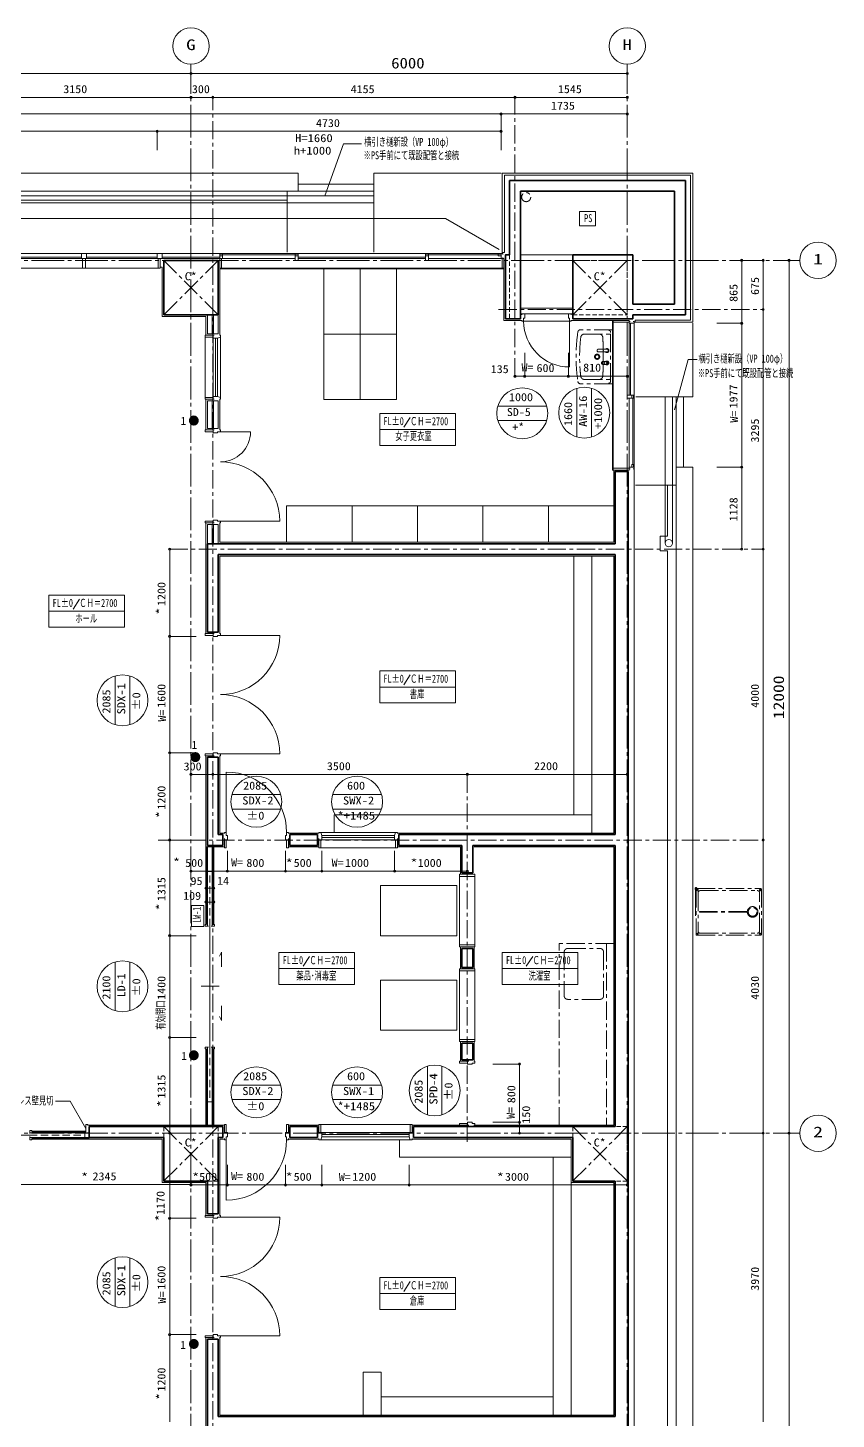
# Model space of a CAD drawing. Units: millimetres at full size, sheet at 1:50. Extents: x -48066 to 77311, y -302220 to 10476.
# Drawn here: x 15742 to 26860, y -8653 to 10476 of the extents above; entities that cross this region are included whole.
import ezdxf
from ezdxf.enums import TextEntityAlignment as Align

# ---------------------------------------------------------------- set-up
doc = ezdxf.new("R2010")
doc.units = ezdxf.units.MM
doc.header["$LTSCALE"] = 50
doc.header["$PDMODE"] = 32
doc.header["$PDSIZE"] = 30
for name, pattern in [('CHAIN1', [8, 5, -1, 1, -1]), ('CHAIN2', [12, 9, -1, 1, -1]), ('DASHED1', [1.8, 1.2, -0.6]), ('DASHED2', [3, 2, -1])]:
    doc.linetypes.add(name, pattern=pattern)
for name, color, linetype, lineweight in [('0-0_通り芯', 4, 'Continuous', 18), ('0-1_壁芯', 4, 'Continuous', 18), ('0-4_z246', 3, 'Continuous', 18), ('0-6_LGS', 4, 'Continuous', 18), ('0-7_仕上げ線', 3, 'Continuous', 18), ('0-8_平詳寸法', 4, 'Continuous', 18), ('0-A_外部建具', 4, 'Continuous', 18), ('0-B_内部建具', 4, 'Continuous', 18), ('0-C_文字', 4, 'Continuous', 18), ('1-1_床雑', 4, 'Continuous', 18), ('2-C_文字', 4, 'CHAIN1', 18), ('2-F_補助線', 4, 'CHAIN1', 18), ('3-0_平詳文字', 4, 'Continuous', 18), ('3-1_室名符号', 4, 'Continuous', 18), ('3-4_Dｼｰﾄ', 4, 'Continuous', 18), ('4-4_柱・壁', 2, 'Continuous', 35), ('4-5_柱壁寸法', 7, 'CHAIN1', 9), ('C-F_補助線', 4, 'Continuous', 18)]:
    doc.layers.add(name, color=color, linetype=linetype, lineweight=lineweight)
doc.layers.add('6-8', color=7, linetype='Continuous')
doc.styles.add('ＭＳ ゴシック', font='')
doc.styles.get('ＭＳ ゴシック').set_extended_font_data('MS Gothic')

msp = doc.modelspace()

# ---------------------------------------------------------------- linework, layer by layer
at = {"layer": '0-0_通り芯', "color": 6, "linetype": 'CHAIN2'}
for p, q in [((17986.2, -18631.87), (17986.2, 9976.35)), ((23986.2, -18631.87), (23986.2, 9976.35)), ((-21408.14, 7278.61), (26359.86, 7278.61)), ((-21408.14, -4721.39), (26359.86, -4721.39))]:
    msp.add_line(p, q, dxfattribs=at)
at = {"layer": '0-0_通り芯'}
for p, q in [((11986.2, 9848.93), (17986.2, 9848.93)), ((17986.2, 9848.93), (23986.2, 9848.93)), ((26211.02, -4721.39), (26211.02, 7278.61)), ((26211.02, -15721.39), (26211.02, -4721.39))]:
    msp.add_line(p, q, dxfattribs=at)
for centre in [(17986.2, 10226.35), (23986.2, 10226.35), (26609.86, 7278.61), (26609.86, -4721.39)]:
    msp.add_circle(centre, 250, dxfattribs=at)
for p in [(17986.2, 9848.93), (23986.2, 9848.93), (26211.02, 7278.61), (26211.02, -4721.39)]:
    msp.add_point(p, dxfattribs=at)
at = {"layer": '0-1_壁芯'}
for p, q in [((14836.2, 9520.31), (17986.2, 9520.31)), ((17986.2, 9520.31), (18286.2, 9520.31)), ((18286.2, 9520.31), (22441.2, 9520.31)), ((22441.2, 9520.31), (23986.2, 9520.31)), ((25855.97, 6603.61), (25855.97, 7278.61)), ((25855.97, 3308.61), (25855.97, 6603.61)), ((25855.97, -691.39), (25855.97, 3308.61)), ((17986.2, 212.05), (18286.2, 212.05)), ((18286.2, 212.05), (21786.2, 212.05)), ((21786.2, 212.05), (23986.2, 212.05)), ((25855.97, -4721.39), (25855.97, -691.39)), ((25855.97, -8691.39), (25855.97, -4721.39))]:
    msp.add_line(p, q, dxfattribs=at)
at = {"layer": '0-1_壁芯', "linetype": 'CHAIN1'}
for p, q in [((18286.2, -9456.75), (18286.2, 9520.31)), ((22441.2, 5686.04), (22441.2, 9520.31)), ((22217.08, 6603.61), (25855.97, 6603.61)), ((17692.98, 3308.61), (25855.97, 3308.61)), ((21786.2, -4840.58), (21786.2, 212.05)), ((17536.2, -691.39), (25855.97, -691.39))]:
    msp.add_line(p, q, dxfattribs=at)
at = {"layer": '0-1_壁芯'}
for p in [(17986.2, 9520.31), (18286.2, 9520.31), (22441.2, 9520.31), (23986.2, 9520.31), (25855.97, 7278.61), (25855.97, 6603.61), (25855.97, 3308.61), (17986.2, 212.05), (18286.2, 212.05), (21786.2, 212.05), (23986.2, 212.05), (25855.97, -691.39), (25855.97, -4721.39)]:
    msp.add_point(p, dxfattribs=at)
at = {"layer": '0-4_z246'}
for p, q in [((19461.19, 8478.61), (-13488.8, 8478.61)), ((19461.19, 8228.61), (19461.19, 8478.61)), ((22251.2, 8478.62), (20501.19, 8478.62)), ((20501.19, 7393.61), (20501.19, 8478.62)), ((-14528.8, 8228.61), (20501.19, 8228.61)), ((19311.19, 8228.61), (19311.19, 7393.61)), ((19461.19, 8328.61), (20501.19, 8328.61)), ((11986.2, 8167.91), (20501.19, 8167.91)), ((11986.2, 8068.11), (20501.19, 8068.11)), ((12086.2, 8108.61), (19311.19, 8108.61)), ((24886.19, 5405.12), (24886.19, 6413.61)), ((24106.19, 5405.12), (24886.19, 5405.12)), ((24509.1, 3389.51), (24509.1, 5405.12)), ((24608.91, 3389.51), (24608.91, 5405.12)), ((24661.2, -13829.39), (24661.2, 5405.12)), ((24761.19, 4436.61), (24761.19, 5405.12)), ((24886.19, 4436.61), (24661.2, 4436.61)), ((24661.2, 4186.61), (24101.19, 4186.61)), ((24541.19, 3486.61), (24541.19, 4186.61)), ((24441.2, 3286.61), (24441.2, 3486.61)), ((24541.19, 3486.61), (24441.2, 3486.61)), ((24541.19, 3286.61), (24441.2, 3286.61)), ((24541.19, -11729.39), (24541.19, 3286.61))]:
    msp.add_line(p, q, dxfattribs=at)
msp.add_lwpolyline([(24886.19, 4436.61), (24886.19, -12879.39), (24661.2, -12879.39)], dxfattribs=at)
msp.add_circle((24559.09, 3390.72), 50, dxfattribs=at)
at = {"layer": '0-6_LGS'}
for p, q in [((18211.19, 6528.61), (18211.19, 6268.61)), ((18276.19, 6528.61), (18276.19, 6268.61)), ((18296.19, 6528.61), (18296.19, 6268.61)), ((18361.19, 6528.61), (18361.19, 6268.61)), ((18361.19, 6268.61), (18211.19, 6268.61)), ((18361.19, 5348.61), (18211.19, 5348.61)), ((18211.19, 5348.61), (18211.19, 4968.61)), ((18276.19, 5348.61), (18276.19, 4968.61)), ((18296.19, 5348.61), (18296.19, 4968.61)), ((18361.19, 5348.61), (18361.19, 4968.61)), ((18361.19, 4968.61), (18211.19, 4968.61)), ((18361.19, 3648.61), (18211.19, 3648.61)), ((18211.19, 3648.61), (18211.19, 3383.61)), ((18276.19, 3648.61), (18276.19, 3383.61)), ((18296.19, 3648.61), (18296.19, 3383.61)), ((18361.19, 3648.61), (18361.19, 3383.61)), ((18213.19, -786.39), (18213.19, -1876.39)), ((18278.19, -786.39), (18278.19, -1876.39)), ((18213.19, -1121.39), (18278.19, -1121.39)), ((18213.19, -3536.39), (18213.19, -4611.39)), ((18278.19, -3536.39), (18278.19, -4611.39)), ((18213.19, -4291.39), (18278.19, -4291.39)), ((15771.2, -4714.39), (16586.2, -4714.39)), ((15771.2, -4779.39), (16586.2, -4779.39)), ((16526.2, -4779.39), (16526.2, -4714.39)), ((16586.2, -4779.39), (16586.2, -4791.89))]:
    msp.add_line(p, q, dxfattribs=at)
at = {"layer": '0-7_仕上げ線'}
for p, q in [((24886.2, 8478.61), (22266.2, 8478.61)), ((22266.2, 8478.61), (22266.2, 7373.61)), ((24856.2, 8448.61), (22296.19, 8448.61)), ((22296.19, 8448.61), (22296.2, 7388.61)), ((24856.2, 8448.61), (24856.2, 6458.61)), ((24886.2, 8478.61), (24886.2, 6428.61)), ((17591.2, 7183.61), (17591.2, 6508.61)), ((18381.2, 7173.61), (18381.2, 6248.61)), ((18381.2, 7164.61), (22291.2, 7164.61)), ((22291.2, 7173.61), (22291.2, 6453.61)), ((18191.19, 6508.61), (17591.2, 6508.61)), ((18191.19, 6508.61), (18191.19, 6248.61)), ((22536.19, 6453.61), (22291.2, 6453.61)), ((23801.2, 6453.61), (23216.19, 6453.61)), ((23782.19, 4396.61), (23782.19, 6453.61)), ((24886.2, 6428.61), (24081.19, 6428.61)), ((24856.2, 6458.61), (24096.19, 6458.61)), ((24096.19, 6428.61), (24096.19, 6458.61)), ((18191.19, 5368.61), (18191.19, 4948.61)), ((18381.2, 5368.61), (18381.2, 4948.61)), ((24081.19, 4411.61), (24081.19, -12854.38)), ((23801.2, 4396.61), (23801.2, 3403.61)), ((18191.19, 3668.61), (18191.19, 2148.61)), ((18381.19, 3668.61), (18381.19, 3403.61)), ((18381.19, 3403.61), (23801.2, 3403.61)), ((18381.19, 3213.61), (18381.19, 2148.61)), ((18381.19, 3213.61), (23801.2, 3213.61)), ((23801.2, 3213.61), (23801.19, -596.39)), ((18191.19, 468.61), (18191.19, -1851.39)), ((18381.19, 468.61), (18381.19, -596.39)), ((18381.19, -596.39), (18446.19, -596.39)), ((19326.19, -596.39), (19746.19, -596.39)), ((20826.19, -596.39), (23801.19, -596.39)), ((18191.19, -786.39), (18446.19, -786.39)), ((18200.69, -786.39), (18200.69, -1851.39)), ((18290.69, -786.39), (18290.69, -1851.39)), ((18300.19, -786.39), (18300.19, -1851.39)), ((19326.19, -786.39), (19746.19, -786.39)), ((20826.19, -786.39), (21691.19, -786.39)), ((21691.19, -786.39), (21691.19, -1161.38)), ((24923.3, -1359.27), (24923.3, -1734.26)), ((21691.19, -2161.38), (21691.19, -2461.38)), ((21881.19, -2161.38), (21881.19, -2461.38)), ((18191.19, -3561.39), (18191.19, -4611.39)), ((18200.69, -3561.39), (18200.69, -4611.39)), ((18290.69, -3561.39), (18290.69, -4611.39)), ((18300.19, -3561.39), (18300.19, -4611.39)), ((21691.19, -3461.38), (21691.19, -3731.38)), ((21881.19, -3461.38), (21881.19, -3731.38)), ((15796.2, -4692.39), (16541.2, -4692.39)), ((15796.2, -4701.89), (16541.2, -4701.89)), ((18446.19, -4611.39), (16566.2, -4611.39)), ((19326.19, -4611.39), (19746.19, -4611.39)), ((21681.19, -4611.39), (21026.19, -4611.39)), ((21891.19, -4611.39), (23801.19, -4611.39)), ((16586.2, -4791.89), (15796.2, -4791.89)), ((17591.19, -4801.39), (15796.2, -4801.39)), ((17591.19, -4801.39), (17591.19, -5401.39)), ((18381.19, -4801.39), (18381.19, -5851.39)), ((18381.19, -4801.39), (18446.19, -4801.39)), ((19326.19, -4801.39), (19746.19, -4801.39)), ((21026.19, -4801.39), (23216.19, -4801.39)), ((23216.19, -4801.39), (23216.19, -5401.39)), ((17591.19, -5401.39), (18191.19, -5401.39)), ((18191.19, -5401.39), (18191.19, -5851.39)), ((23216.19, -5401.39), (23801.19, -5401.39)), ((23801.19, -5401.39), (23801.19, -8596.39)), ((18191.19, -7531.39), (18191.19, -9586.39)), ((18381.19, -7531.39), (18381.19, -8596.39)), ((18381.19, -8596.39), (23801.19, -8596.39))]:
    msp.add_line(p, q, dxfattribs=at)
msp.add_lwpolyline([(21881.19, -786.39), (23801.19, -786.39), (23801.19, -4611.39)], dxfattribs=at)
at = {"layer": '0-8_平詳寸法'}
for p, q in [((18191.2, -1353.35), (18286.2, -1353.35)), ((18286.2, -1353.35), (18300.2, -1353.35)), ((18191.2, -1543.94), (18300.2, -1543.94))]:
    msp.add_line(p, q, dxfattribs=at)
for p in [(18191.2, -1353.35), (18286.2, -1353.35), (18300.2, -1353.35), (18191.2, -1543.94), (18300.2, -1543.94)]:
    msp.add_point(p, dxfattribs=at)
at = {"layer": '0-A_外部建具'}
for p, q in [((11551.2, 7303.61), (19421.2, 7303.61)), ((16481.2, 7324.61), (14971.2, 7324.61)), ((16481.2, 7303.61), (16481.2, 7373.61)), ((16551.2, 7373.61), (16551.2, 7303.61)), ((17521.2, 7324.61), (16551.2, 7324.61)), ((17521.2, 7303.61), (17521.2, 7373.61)), ((17591.2, 7373.61), (17591.2, 7303.61)), ((18381.2, 7324.61), (17591.2, 7324.61)), ((18406.2, 7173.61), (18406.2, 7303.61)), ((18421.2, 7354.61), (19421.2, 7354.61)), ((19461.2, 7324.61), (21211.2, 7324.61)), ((21211.2, 7303.61), (19461.2, 7303.61)), ((22213.2, 7354.61), (21251.2, 7354.61)), ((22251.2, 7373.61), (22251.2, 7303.61)), ((22266.2, 7388.61), (22296.2, 7388.61)), ((22266.2, 7173.61), (22266.2, 7303.61)), ((22276.2, 7358.61), (22276.2, 7373.61)), ((22276.2, 7303.61), (22276.2, 7318.61)), ((17536.2, 7173.61), (12436.2, 7173.61)), ((17591.2, 7183.61), (17561.2, 7183.61)), ((22291.2, 7173.61), (18381.2, 7173.61)), ((23791.19, 6453.61), (23791.19, 4396.61)), ((23791.19, 6428.61), (24011.19, 6428.61)), ((24011.19, 6438.61), (24026.19, 6438.61)), ((24011.19, 6413.61), (24011.2, 5426.61)), ((24032.2, 5426.61), (24032.2, 6413.61)), ((24081.19, 6413.61), (24081.2, 4436.61)), ((24011.2, 5386.61), (24011.2, 4436.61)), ((24062.19, 4474.61), (24062.2, 5386.61)), ((23791.19, 4421.61), (24011.19, 4421.61)), ((24011.19, 4411.61), (24026.19, 4411.61)), ((24011.19, 4396.61), (23782.19, 4396.61))]:
    msp.add_line(p, q, dxfattribs=at)
for points in [[(22276.2, 7373.61), (11551.2, 7373.61), (11551.2, 7303.61)], [(17561.2, 7303.61), (17561.2, 7173.61), (17536.2, 7173.61), (17536.2, 7303.61)], [(18381.2, 7164.61), (18381.2, 7340.61), (18421.2, 7340.61), (18421.2, 7303.61)], [(21251.2, 7303.61), (22291.2, 7303.61), (22291.2, 7164.61)], [(22251.2, 7342.61), (22213.2, 7342.61), (22213.2, 7366.61), (22251.2, 7366.61)], [(24011.19, 6413.61), (24011.19, 6453.61), (23782.19, 6453.61)], [(24066.19, 6438.61), (24081.19, 6438.61), (24081.19, 6413.61), (24011.19, 6413.61)], [(24066.19, 4411.61), (24081.19, 4411.61), (24081.19, 4436.61), (24011.19, 4436.61), (24011.19, 4396.61)], [(24050.19, 4436.61), (24050.19, 4474.61), (24074.19, 4474.61), (24074.19, 4436.61)]]:
    msp.add_lwpolyline(points, dxfattribs=at)
for points in [[(16496.19, 7173.61), (16536.19, 7173.61), (16536.19, 7303.61), (16496.19, 7303.61)], [(18421.2, 7342.61), (18381.2, 7342.61), (18381.2, 7366.61), (18421.2, 7366.61)], [(19461.2, 7342.61), (19421.2, 7342.61), (19421.2, 7366.61), (19461.2, 7366.61)], [(19461.2, 7275.61), (19421.2, 7275.61), (19421.2, 7340.61), (19461.2, 7340.61)], [(21211.2, 7342.61), (21251.2, 7342.61), (21251.2, 7366.61), (21211.2, 7366.61)], [(21211.2, 7275.61), (21251.2, 7275.61), (21251.2, 7340.61), (21211.2, 7340.61)], [(23983.2, 5426.61), (23983.2, 5386.61), (24048.2, 5386.61), (24048.2, 5426.61)], [(24050.2, 5426.61), (24050.2, 5386.61), (24074.2, 5386.61), (24074.2, 5426.61)]]:
    msp.add_lwpolyline(points, close=True, dxfattribs=at)
at = {"layer": '0-B_内部建具'}
for p, q in [((23236.19, 7353.61), (22516.2, 7353.61)), ((23236.19, 6623.61), (22516.2, 6623.61)), ((22516.2, 6543.61), (23236.19, 6543.61)), ((22536.19, 6543.61), (22536.19, 6528.61)), ((23216.19, 6543.61), (23216.19, 6528.61)), ((22536.19, 6458.61), (22536.19, 6443.61)), ((18181.19, 6248.61), (18306.19, 6248.61)), ((18181.19, 5368.61), (18181.19, 6248.61)), ((18291.19, 6223.61), (18181.19, 6223.61)), ((18291.19, 5368.61), (18291.19, 6248.61)), ((18321.19, 6208.61), (18321.19, 5408.61)), ((18351.19, 6208.61), (18351.19, 5408.61)), ((18291.19, 5393.61), (18181.19, 5393.61)), ((18181.19, 5368.61), (18306.19, 5368.61)), ((18376.19, 5368.61), (18391.19, 5368.61)), ((18181.19, 4948.61), (18306.19, 4948.61)), ((18391.19, 4923.61), (18806.19, 4923.61)), ((18181.19, 3668.61), (18306.19, 3668.61)), ((18391.19, 3693.62), (19206.19, 3693.62)), ((18181.19, 2148.61), (18306.19, 2148.61)), ((18391.19, 2123.61), (19206.19, 2123.61)), ((18181.19, 468.61), (18306.19, 468.61)), ((18391.19, 493.62), (19206.19, 493.62)), ((18471.19, -586.39), (18471.19, 243.61)), ((18446.19, -796.39), (18446.19, -671.39)), ((19326.19, -796.39), (19326.19, -671.39)), ((19746.19, -796.39), (19746.19, -671.39)), ((20826.19, -686.39), (19746.19, -686.39)), ((19771.19, -686.39), (19771.19, -796.39)), ((19786.19, -626.39), (20786.19, -626.39)), ((19786.19, -656.39), (20786.19, -656.39)), ((20801.19, -686.39), (20801.19, -796.39)), ((20826.19, -601.39), (20826.19, -586.39)), ((20826.19, -796.39), (20826.19, -671.39)), ((20826.19, -796.39), (19746.19, -796.39)), ((21681.19, -1161.38), (21891.19, -1161.38)), ((21891.19, -1191.38), (21681.19, -1191.38)), ((18225.69, -1876.39), (18181.19, -1876.39)), ((18245.69, -1876.39), (18245.69, -3536.39)), ((21681.19, -2131.38), (21891.19, -2131.38)), ((21681.19, -2461.38), (21891.19, -2461.38)), ((21891.19, -2491.38), (21681.19, -2491.38)), ((18375.32, -2701.73), (18127.07, -2701.73)), ((21681.19, -3431.38), (21891.19, -3431.38)), ((18225.69, -3536.39), (18181.19, -3536.39)), ((21681.19, -3731.38), (21806.19, -3731.38)), ((14111.2, -4746.89), (15771.2, -4746.89)), ((15771.2, -4726.89), (15771.2, -4682.39)), ((15771.2, -4766.89), (15771.2, -4811.39)), ((16541.2, -4702.39), (16541.2, -4601.39)), ((18446.19, -4601.39), (18446.19, -4726.39)), ((19326.19, -4601.38), (19326.19, -4726.38)), ((19746.19, -4601.39), (19746.19, -4726.39)), ((21026.19, -4601.39), (19746.19, -4601.39)), ((21026.19, -4711.39), (19746.19, -4711.39)), ((19771.19, -4711.39), (19771.19, -4601.39)), ((19786.19, -4741.39), (20986.19, -4741.39)), ((19786.19, -4771.39), (20986.19, -4771.39)), ((21001.19, -4711.39), (21001.19, -4601.39)), ((21026.19, -4601.39), (21026.19, -4726.39)), ((21681.19, -4611.39), (21806.19, -4611.39)), ((18471.19, -4811.39), (18471.19, -5641.38)), ((21026.19, -4796.39), (21026.19, -4811.39)), ((18181.19, -5851.39), (18306.19, -5851.39)), ((18391.19, -5876.39), (19206.19, -5876.39)), ((18181.19, -7531.39), (18306.19, -7531.39)), ((18391.19, -7506.38), (19206.19, -7506.38))]:
    msp.add_line(p, q, dxfattribs=at)
at = {"layer": '0-B_内部建具', "linetype": 'DASHED2'}
for p, q in [((18245.69, -1876.39), (18245.69, -1141.39)), ((18245.69, -3536.39), (18245.69, -4271.39)), ((15771.2, -4746.89), (16506.2, -4746.89))]:
    msp.add_line(p, q, dxfattribs=at)
at = {"layer": '0-B_内部建具'}
for points in [[(22561.19, 6443.61), (22561.19, 6483.61), (22576.19, 6483.61), (22576.19, 6543.61)], [(23191.19, 5813.61), (23191.19, 6483.61), (23176.19, 6483.61), (23176.19, 6543.61)], [(23216.19, 6458.61), (23216.19, 6443.61), (22536.19, 6443.61)], [(18391.19, 6223.61), (18351.19, 6208.61), (18291.19, 6208.61)], [(18376.19, 6248.61), (18391.19, 6248.61), (18391.19, 5368.61)], [(18391.19, 5393.61), (18351.19, 5408.61), (18291.19, 5408.61)], [(18291.19, 4923.61), (18181.19, 4923.61), (18181.19, 4948.61)], [(18376.19, 4948.61), (18391.19, 4948.61), (18391.19, 4923.61), (18351.19, 4923.61), (18351.19, 4908.61), (18291.19, 4908.61), (18291.19, 4948.61)], [(18291.19, 3693.61), (18181.19, 3693.61), (18181.19, 3668.61)], [(18376.19, 3668.61), (18391.19, 3668.61), (18391.19, 3693.61), (18351.19, 3693.61), (18351.19, 3708.61), (18291.19, 3708.61), (18291.19, 3668.61)], [(18291.19, 2123.61), (18181.19, 2123.61), (18181.19, 2148.61)], [(18376.19, 2148.61), (18391.19, 2148.61), (18391.19, 2123.61), (18351.19, 2123.61), (18351.19, 2108.61), (18291.19, 2108.61), (18291.19, 2148.61)], [(18291.19, 493.61), (18181.19, 493.61), (18181.19, 468.61)], [(18376.19, 468.61), (18391.19, 468.61), (18391.19, 493.61), (18351.19, 493.61), (18351.19, 508.61), (18291.19, 508.61), (18291.19, 468.61)], [(18446.19, -601.39), (18446.19, -586.39), (18471.19, -586.39), (18471.19, -626.39), (18486.19, -626.39), (18486.19, -686.39), (18446.19, -686.39)], [(18471.19, -686.39), (18471.19, -796.39), (18446.19, -796.39)], [(19326.19, -601.39), (19326.19, -586.39), (19301.19, -586.39), (19301.19, -626.39), (19286.19, -626.39), (19286.19, -686.39), (19326.19, -686.39)], [(19301.19, -686.39), (19301.19, -796.39), (19326.19, -796.39)], [(19746.19, -601.39), (19746.19, -586.39), (20826.19, -586.39)], [(19771.19, -586.39), (19786.19, -626.39), (19786.19, -686.39)], [(20801.19, -586.39), (20786.19, -626.39), (20786.19, -686.39)], [(21891.19, -1161.38), (21891.19, -2161.38), (21681.19, -2161.38), (21681.19, -1161.38)], [(18181.19, -1876.39), (18181.19, -1851.39), (18196.19, -1851.39)], [(18265.69, -1876.39), (18310.19, -1876.39), (18310.19, -1851.39), (18295.69, -1851.39)], [(18405.49, -2434.67), (18405.49, -2230.5), (18377.64, -2286.18)], [(21891.19, -2461.38), (21891.19, -3461.38), (21681.19, -3461.38), (21681.19, -2461.38)], [(18405.49, -2968.8), (18405.49, -3172.97), (18377.64, -3117.29)], [(18181.19, -3536.39), (18181.19, -3561.39), (18196.19, -3561.39)], [(18265.69, -3536.39), (18310.19, -3536.39), (18310.19, -3561.39), (18295.69, -3561.39)], [(21791.19, -3756.38), (21681.19, -3756.38), (21681.19, -3731.38)], [(21876.19, -3731.38), (21891.19, -3731.38), (21891.19, -3756.38), (21851.19, -3756.38), (21851.19, -3771.38), (21791.19, -3771.38), (21791.19, -3731.38)], [(21791.19, -4586.39), (21681.19, -4586.39), (21681.19, -4611.39)], [(21876.19, -4611.39), (21891.19, -4611.39), (21891.19, -4586.39), (21851.19, -4586.39), (21851.19, -4571.39), (21791.19, -4571.39), (21791.19, -4611.39)], [(15771.2, -4682.39), (15796.2, -4682.39), (15796.2, -4697.39)], [(16541.2, -4601.39), (16566.2, -4601.39), (16566.2, -4616.39)], [(18471.19, -4711.39), (18471.19, -4601.39), (18446.19, -4601.39)], [(18446.19, -4796.39), (18446.19, -4811.39), (18471.19, -4811.39), (18471.19, -4771.39), (18486.19, -4771.39), (18486.19, -4711.39), (18446.19, -4711.39)], [(19326.19, -4796.38), (19326.19, -4811.38), (19301.19, -4811.38), (19301.19, -4771.38), (19286.19, -4771.38), (19286.19, -4711.38), (19326.19, -4711.38)], [(19301.19, -4711.38), (19301.19, -4601.38), (19326.19, -4601.38)], [(19771.19, -4811.39), (19786.19, -4771.39), (19786.19, -4711.39)], [(21001.19, -4811.39), (20986.19, -4771.39), (20986.19, -4711.39)], [(15771.2, -4811.39), (15796.2, -4811.39), (15796.2, -4796.39)], [(19746.19, -4796.39), (19746.19, -4811.39), (21026.19, -4811.39)], [(18291.19, -5876.39), (18181.19, -5876.39), (18181.19, -5851.39)], [(18376.19, -5851.39), (18391.19, -5851.39), (18391.19, -5876.39), (18351.19, -5876.39), (18351.19, -5891.39), (18291.19, -5891.39), (18291.19, -5851.39)], [(18291.19, -7506.39), (18181.19, -7506.39), (18181.19, -7531.39)], [(18376.19, -7531.39), (18391.19, -7531.39), (18391.19, -7506.39), (18351.19, -7506.39), (18351.19, -7491.39), (18291.19, -7491.39), (18291.19, -7531.39)]]:
    msp.add_lwpolyline(points, dxfattribs=at)
for centre, radius, start, end in [((23191.19, 6443.61), 630, 180, 270), ((18391.19, 4923.62), 415, 269.99996, 359.99996), ((18391.19, 3693.62), 815, 0.00004, 90.00004), ((18391.19, 2123.62), 815, 269.99996, 359.99996), ((18391.19, 493.62), 815, 0.00004, 90.00004), ((18471.19, -586.39), 830, 359.99996, 89.99996), ((18471.19, -4811.38), 830, 270.00004, 0.00004), ((18391.19, -5876.38), 815, 269.99996, 359.99996), ((18391.19, -7506.38), 815, 0.00004, 90.00004)]:
    msp.add_arc(centre, radius, start, end, dxfattribs=at)
at = {"layer": '0-C_文字'}
for p, q in [((-16278.8, 9292.91), (22251.2, 9292.91)), ((22251.2, 9292.91), (23986.2, 9292.91)), ((22251.2, 9292.91), (22251.2, 8795.53)), ((17521.2, 9054.06), (12451.2, 9054.06)), ((17521.2, 9054.06), (22251.2, 9054.06)), ((17521.2, 9054.06), (17521.2, 8795.53)), ((25560.52, 6413.61), (25560.52, 7278.61)), ((25560.52, 6413.61), (25219.83, 6413.61)), ((25560.52, 4436.61), (25560.52, 6413.61)), ((22576.19, 5686.04), (22576.19, 6006.99)), ((23176.19, 5686.04), (23176.19, 6006.99)), ((22576.19, 5686.04), (22441.2, 5686.04)), ((23176.19, 5686.04), (22576.19, 5686.04)), ((23986.2, 5686.04), (23176.19, 5686.04)), ((25560.52, 4436.61), (25219.83, 4436.61)), ((25560.52, 3308.61), (25560.52, 4436.61)), ((17692.98, 2108.61), (17692.98, 3308.61)), ((17692.98, 508.61), (17692.98, 2108.61)), ((17692.98, 2108.61), (18058.21, 2108.61)), ((17692.98, 508.61), (17692.98, -691.39)), ((17692.98, 508.61), (18058.21, 508.61)), ((17692.98, -691.39), (18058.21, -691.39)), ((17692.98, -2006.39), (17692.98, -691.39)), ((18486.19, -1118.23), (18486.19, -840.49)), ((19286.19, -1118.23), (19286.19, -840.49)), ((19786.19, -1118.23), (19786.19, -840.49)), ((20786.19, -1118.23), (20786.19, -840.49)), ((17986.2, -1118.23), (18486.19, -1118.23)), ((18486.19, -1118.23), (19286.19, -1118.23)), ((19286.19, -1118.23), (19786.19, -1118.23)), ((19786.19, -1118.23), (20786.19, -1118.23)), ((20786.19, -1118.23), (21786.2, -1118.23)), ((17692.98, -2006.39), (18058.21, -2006.39)), ((17692.98, -2006.39), (17692.98, -3406.39)), ((17692.98, -3406.39), (18058.21, -3406.39)), ((17692.98, -3406.39), (17692.98, -4721.39)), ((22504.95, -3771.38), (22135.83, -3771.38)), ((22504.95, -4571.39), (22504.95, -3771.38)), ((22504.95, -4571.39), (22135.83, -4571.39)), ((22504.95, -4721.39), (22504.95, -4571.39)), ((17692.98, -4721.39), (18058.21, -4721.39)), ((17692.98, -5891.39), (17692.98, -4721.39)), ((17986.2, -5427.71), (17986.2, -5081.22)), ((18486.19, -5433.44), (18486.19, -5155.71)), ((19286.19, -5433.44), (19286.19, -5155.71)), ((19786.19, -5433.44), (19786.19, -5155.71)), ((20986.19, -5433.44), (20986.19, -5155.71)), ((15641.2, -5427.71), (17986.2, -5427.71)), ((17986.2, -5433.44), (18486.19, -5433.44)), ((18486.19, -5433.44), (19286.19, -5433.44)), ((19286.19, -5433.44), (19786.19, -5433.44)), ((19786.19, -5433.44), (20986.19, -5433.44)), ((20986.19, -5433.44), (23986.2, -5433.44)), ((17692.98, -7491.39), (17692.98, -5891.39)), ((17692.98, -5891.39), (18058.21, -5891.39)), ((17692.98, -7491.39), (17692.98, -8691.39)), ((17692.98, -7491.39), (18058.21, -7491.39))]:
    msp.add_line(p, q, dxfattribs=at)
for p in [(22251.2, 9292.91), (23986.2, 9292.91), (17521.2, 9054.06), (22251.2, 9054.06), (25560.52, 7278.61), (25560.52, 6413.61), (22441.2, 5686.04), (22576.19, 5686.04), (23176.19, 5686.04), (23986.2, 5686.04), (25560.52, 4436.61), (17692.98, 3308.61), (25560.52, 3308.61), (17692.98, 2108.61), (17692.98, 508.61), (17692.98, -691.39), (17986.2, -1118.23), (18486.19, -1118.23), (19286.19, -1118.23), (19786.19, -1118.23), (20786.19, -1118.23), (21786.2, -1118.23), (17692.98, -2006.39), (17692.98, -3406.39), (22504.95, -3771.38), (22504.95, -4571.39), (17692.98, -4721.39), (22504.95, -4721.39), (17986.2, -5427.71), (17986.2, -5433.44), (18486.19, -5433.44), (19286.19, -5433.44), (19786.19, -5433.44), (20986.19, -5433.44), (23986.2, -5433.44), (17692.98, -5891.39), (17692.98, -7491.39)]:
    msp.add_point(p, dxfattribs=at)
at = {"layer": '1-1_床雑'}
for p, q in [((19811.2, 7164.61), (19811.2, 5364.61)), ((20311.2, 7164.61), (20311.2, 5364.61)), ((19811.2, 6264.61), (20811.2, 6264.61)), ((19811.2, 5364.61), (20811.2, 5364.61)), ((19301.2, 3903.61), (19301.2, 3403.61)), ((20201.2, 3903.61), (20201.2, 3403.61)), ((21101.2, 3903.61), (21101.2, 3403.61)), ((22001.2, 3903.61), (22001.2, 3403.61)), ((22901.2, 3903.61), (22901.2, 3403.61)), ((23251.19, 3213.62), (23251.19, -346.38)), ((23501.19, 3213.62), (23501.19, -596.39)), ((19955.19, -346.38), (23501.19, -346.38)), ((19955.19, -346.38), (19955.19, -586.39)), ((20852.19, -4811.39), (20852.19, -5051.39)), ((23216.19, -5051.39), (20852.19, -5051.39)), ((22966.19, -8596.39), (22966.19, -5051.39)), ((23216.19, -5401.39), (23216.19, -8596.39)), ((20352.19, -8596.39), (20352.19, -8005.38)), ((22966.19, -8346.38), (20602.19, -8346.38))]:
    msp.add_line(p, q, dxfattribs=at)
for points in [[(20811.2, 5364.61), (20811.2, 7164.61), (19811.2, 7164.61)], [(19301.2, 3403.61), (23801.2, 3403.61), (23801.2, 3903.61), (19301.2, 3903.61)], [(20602.19, -8596.39), (20602.19, -8005.38), (20352.19, -8005.38)]]:
    msp.add_lwpolyline(points, dxfattribs=at)
for points in [[(20593.19, -1315.88), (20593.19, -2006.88), (21641.19, -2006.88), (21641.19, -1315.88)], [(20593.19, -2615.88), (20593.19, -3306.88), (21641.19, -3306.88), (21641.19, -2615.88)]]:
    msp.add_lwpolyline(points, close=True, dxfattribs=at)
at = {"layer": '2-C_文字'}
for p, q in [((23782.19, 6325.61), (23344.75, 6325.61)), ((23782.19, 5581.61), (23782.19, 6325.61)), ((23396.63, 6265.61), (23739.19, 6265.61)), ((23757.19, 5617.61), (23757.19, 6289.61)), ((23706.82, 6057.6), (23592.13, 6057.66)), ((23592.85, 6019.66), (23706.82, 6019.72)), ((23653.2, 5889.66), (23691.43, 5889.68)), ((23691.43, 5847.63), (23653.2, 5847.66)), ((23668.2, 5879.66), (23656.2, 5879.66)), ((23656.2, 5857.66), (23668.2, 5857.66)), ((23707.31, 5889.82), (23700.89, 5889.8)), ((23707.31, 5847.5), (23700.9, 5847.48)), ((23707.2, 5876.16), (23727.04, 5876.16)), ((23707.2, 5861.16), (23727.04, 5861.16)), ((23782.19, 5581.61), (23344.66, 5581.61)), ((23396.63, 5641.61), (23739.19, 5641.61)), ((24933.3, -1369.27), (24933.3, -1989.27)), ((24943.3, -1359.27), (25823.3, -1359.27)), ((24960.3, -1417.27), (24960.3, -1941.27)), ((24991.3, -1386.27), (25775.3, -1386.27)), ((25806.3, -1941.27), (25806.3, -1417.27)), ((25833.3, -1369.27), (25833.3, -1989.27)), ((24978.3, -1674.27), (24978.3, -1684.27)), ((24978.3, -1674.27), (25631.2, -1674.27)), ((24978.3, -1684.27), (25631.2, -1684.27)), ((24943.3, -1999.27), (25823.3, -1999.27)), ((24991.3, -1972.27), (25775.3, -1972.27)), ((23801.19, -2111.39), (23051.19, -2111.39)), ((23051.19, -4611.39), (23051.19, -2111.39)), ((23118.64, -2231.37), (23118.64, -2831.36)), ((23168.64, -2181.37), (23611.24, -2181.37)), ((23661.24, -2231.37), (23661.24, -2831.36)), ((23701.19, -2111.39), (23701.19, -4611.39)), ((23611.24, -2881.37), (23168.64, -2881.37))]:
    msp.add_line(p, q, dxfattribs=at)
msp.add_lwpolyline([(23707.08, 5842.19), (23707.08, 5842.19), (23707.15, 5842.19)], dxfattribs=at)
for centre, radius in [((24933.3, -1359.27), 2), ((24954.3, -1380.27), 9.25), ((25812.3, -1380.27), 9.25), ((25710.3, -1679.27), 59.5), ((24954.3, -1978.27), 9.25), ((25812.3, -1978.27), 9.25)]:
    msp.add_circle(centre, radius, dxfattribs=at)
for centre, radius, start, end in [((23344.75, 6287.61), 38, 90, 171.58899), ((23728.19, 6289.61), 29, 0, 90), ((25603.59, 5953.61), 2321.4, 171.58899, 188.41101), ((25612.19, 5953.61), 2281, 173.25584, 186.74416), ((23396.63, 6215.61), 50, 90, 173.25584), ((23600.26, 6215.61), 50, 3.03404, 90), ((18657.19, 5953.61), 5000, 1.94098, 3.03404), ((18657.19, 5953.61), 5000, 1.19204, 1.94098), ((23739.19, 6247.61), 18, 0, 90), ((23572.19, 5953.61), 35.5, 359.99999, 180.00001), ((23572.19, 5953.61), 35.5, 180.00001, 359.99999), ((23572.19, 5953.61), 25.5, 359.99998, 180.00002), ((23572.19, 5953.61), 25.5, 180.00002, 359.99998), ((23591.13, 6038.63), 19.05, 86.98874, 275.18056), ((23606.83, 6038.83), 50.64, 338.19465, 21.07077), ((18657.19, 5953.61), 5000, 359.26715, 0.75724), ((23707.19, 6038.66), 27.5, 223.50291, 136.49709), ((23707.15, 6038.66), 18.95, 269.02964, 90.97474), ((23653.2, 5868.66), 21, 90.0001, 269.9999), ((23656.2, 5868.66), 11, 90.00029, 269.99971), ((18657.19, 5953.61), 5000, 356.96596, 358.0583), ((18657.19, 5953.61), 5000, 358.0583, 358.78575), ((23668.2, 5868.66), 11, 270.00029, 89.99971), ((23706.88, 5869.04), 26.03, 89.31061, 127.5783), ((23707.08, 5868.44), 26.25, 232.55697, 270.01109), ((23690.46, 5906.71), 17.05, 273.25702, 288.31292), ((23690.46, 5830.61), 17.05, 71.68708, 86.74298), ((23707.2, 5868.66), 7.5, 89.99101, 270), ((23707.09, 5868.63), 26.44, 270.11926, 89.78057), ((23707.27, 5868.66), 21.16, 270.12622, 89.87378), ((23344.75, 5619.61), 38, 188.41101, 270), ((23396.63, 5691.61), 50, 186.74416, 270), ((23600.26, 5691.61), 50, 270, 356.96596), ((23728.19, 5617.61), 29, 270, 0), ((23739.19, 5659.61), 18, 270, 0), ((24943.3, -1369.27), 10, 90, 180), ((24991.3, -1417.27), 31, 90, 180), ((25775.3, -1417.27), 31, 0, 90), ((25823.3, -1369.27), 10, 0, 90), ((25631.2, -1667.27), 7, 270, 351.37307), ((25631.2, -1691.27), 7, 8.62693, 90), ((25710.3, -1679.27), 73, 0, 171.37307), ((25710.3, -1679.27), 73, 188.62693, 360), ((24943.3, -1989.27), 10, 180, 270), ((24991.3, -1941.27), 31, 180, 270), ((25775.3, -1941.27), 31, 270, 0), ((25823.3, -1989.27), 10, 270, 360), ((23168.64, -2231.37), 50, 90, 180), ((23611.24, -2231.37), 50, 0, 90), ((23168.64, -2831.36), 50, 180, 270), ((23611.24, -2831.36), 50, 270, 360)]:
    msp.add_arc(centre, radius, start, end, dxfattribs=at)
msp.add_point((24933.3, -1359.27), dxfattribs=at)
at = {"layer": '2-F_補助線'}
msp.add_circle((22596.2, 8148.61), 62.5, dxfattribs=at)
at = {"layer": '3-0_平詳文字'}
for p, q in [((24823.96, 5918.2), (24637.84, 5223.6)), ((24947.95, 5918.2), (24823.96, 5918.2))]:
    msp.add_line(p, q, dxfattribs=at)
for points in [[(19829.04, 8167.91), (20081.87, 8882.9), (20331.87, 8882.9)], [(16124.07, -4281.73), (16323.82, -4281.73), (16539.32, -4654.99)]]:
    msp.add_lwpolyline(points, dxfattribs=at)
msp.add_lwpolyline([(23330.32, 7952.46), (23551.54, 7952.46), (23551.54, 7754.41), (23330.32, 7754.41)], close=True, dxfattribs=at)
at = {"layer": '3-1_室名符号'}
for p, q in [((21622.43, 5174.01), (20581.29, 5174.01)), ((20581.29, 4734.27), (20581.29, 5174.01)), ((21622.43, 5174.01), (21622.43, 4734.27)), ((21001.87, 5120.95), (20913.05, 4984.5)), ((21622.43, 4954.01), (20581.29, 4954.01)), ((20581.29, 4734.27), (21622.43, 4734.27)), ((17072.85, 2674.9), (16031.71, 2674.9)), ((16031.71, 2235.16), (16031.71, 2674.9)), ((16452.29, 2621.84), (16363.48, 2485.39)), ((17072.85, 2674.9), (17072.85, 2235.16)), ((17072.85, 2454.9), (16031.71, 2454.9)), ((16031.71, 2235.16), (17072.85, 2235.16)), ((21622.43, 1633.32), (20581.29, 1633.32)), ((20581.29, 1193.57), (20581.29, 1633.32)), ((21001.87, 1580.26), (20913.05, 1443.81)), ((21622.43, 1633.32), (21622.43, 1193.57)), ((21622.43, 1413.31), (20581.29, 1413.31)), ((20581.29, 1193.57), (21622.43, 1193.57)), ((20237.24, -2236.88), (19196.1, -2236.88)), ((19196.1, -2676.62), (19196.1, -2236.88)), ((19616.68, -2289.94), (19527.86, -2426.39)), ((20237.24, -2236.88), (20237.24, -2676.62)), ((23306.83, -2236.88), (22265.69, -2236.88)), ((22265.69, -2676.62), (22265.69, -2236.88)), ((22686.27, -2289.94), (22597.45, -2426.39)), ((23306.83, -2236.88), (23306.83, -2676.62)), ((20237.24, -2456.88), (19196.1, -2456.88)), ((23306.83, -2456.88), (22265.69, -2456.88)), ((19196.1, -2676.62), (20237.24, -2676.62)), ((22265.69, -2676.62), (23306.83, -2676.62)), ((21622.43, -6707.24), (20581.29, -6707.24)), ((20581.29, -7146.98), (20581.29, -6707.24)), ((21001.87, -6760.3), (20913.05, -6896.75)), ((21622.43, -6707.24), (21622.43, -7146.98)), ((21622.43, -6927.24), (20581.29, -6927.24)), ((20581.29, -7146.98), (21622.43, -7146.98))]:
    msp.add_line(p, q, dxfattribs=at)
at = {"layer": '3-4_Dｼｰﾄ'}
for p, q in [((18160.99, -1591.93), (18160.99, -1877.42)), ((18160.99, -1877.42), (17992.34, -1877.42))]:
    msp.add_line(p, q, dxfattribs=at)
msp.add_lwpolyline([(17992.34, -1877.42), (17992.34, -1591.93), (18160.99, -1591.93)], dxfattribs=at)
at = {"layer": '4-4_柱・壁'}
for p, q in [((24786.2, 8378.61), (22366.19, 8378.61)), ((22366.19, 8378.61), (22366.19, 7353.61)), ((22516.19, 8228.61), (22516.19, 6473.61)), ((24636.19, 8228.61), (22516.19, 8228.61)), ((24636.19, 8228.61), (24636.19, 6678.61)), ((24786.2, 8378.61), (24786.2, 6528.61)), ((17611.19, 7278.61), (18361.19, 7278.61)), ((17611.19, 6528.61), (17611.19, 7278.61)), ((18361.19, 7278.61), (18361.19, 6528.61)), ((24061.19, 7353.61), (23236.19, 7353.61)), ((23236.19, 6473.61), (23236.19, 7353.61)), ((24061.19, 7353.61), (24061.19, 6678.61)), ((18361.19, 6528.61), (17611.19, 6528.61)), ((24636.19, 6678.61), (24061.19, 6678.61)), ((24786.2, 6528.61), (24061.19, 6528.61)), ((24061.19, 6528.61), (24061.19, 6473.61)), ((22516.2, 6473.61), (22311.19, 6473.61)), ((24061.19, 6473.61), (23236.19, 6473.61)), ((24001.2, 4376.61), (24001.19, -12819.38)), ((18211.19, 3383.61), (23821.19, 3383.61)), ((18211.19, 3383.61), (18211.19, 2168.61)), ((18361.19, 3233.61), (23821.19, 3233.61)), ((23821.2, 3233.61), (23821.19, -616.39)), ((18211.19, 448.61), (18211.19, -766.39)), ((18361.19, 448.61), (18211.19, 448.61)), ((18361.19, 448.61), (18361.19, -616.39)), ((18361.19, -616.39), (18426.19, -616.39)), ((18426.19, -616.39), (18426.19, -766.39)), ((19346.19, -616.39), (19346.19, -766.39)), ((19346.19, -616.39), (19726.19, -616.39)), ((19726.19, -616.39), (19726.19, -766.39)), ((20846.19, -616.39), (20846.19, -766.39)), ((20846.19, -616.39), (23821.19, -616.39)), ((18211.19, -766.39), (18426.19, -766.39)), ((19346.19, -766.39), (19726.19, -766.39)), ((20846.19, -766.39), (21711.19, -766.39)), ((21711.19, -766.39), (21711.19, -1141.38)), ((21861.19, -766.39), (21861.19, -1141.38)), ((21861.19, -766.39), (23821.19, -766.39)), ((23821.19, -766.39), (23821.19, -4631.39)), ((21861.19, -1141.38), (21711.19, -1141.38)), ((21861.19, -2181.38), (21711.19, -2181.38)), ((21711.19, -2181.38), (21711.19, -2441.38)), ((21861.19, -2181.38), (21861.19, -2441.38)), ((21861.19, -2441.38), (21711.19, -2441.38)), ((21861.19, -3481.38), (21711.19, -3481.38)), ((21711.19, -3481.38), (21711.19, -3711.38)), ((21861.19, -3481.38), (21861.19, -3711.38)), ((21861.19, -3711.38), (21711.19, -3711.38)), ((16586.2, -4631.39), (18426.19, -4631.39)), ((16586.2, -4781.39), (16586.2, -4631.39)), ((16586.2, -4781.39), (17611.19, -4781.39)), ((17611.19, -4781.39), (17611.19, -5381.39)), ((18361.19, -4781.39), (18361.19, -5831.39)), ((18361.19, -4781.39), (18426.19, -4781.39)), ((18426.19, -4781.38), (18426.19, -4631.38)), ((19346.19, -4781.38), (19346.19, -4631.38)), ((19346.19, -4631.39), (19726.19, -4631.39)), ((19346.19, -4781.39), (19726.19, -4781.39)), ((19726.19, -4781.38), (19726.19, -4631.38)), ((21046.19, -4781.38), (21046.19, -4631.38)), ((21046.19, -4631.39), (23821.19, -4631.39)), ((21046.19, -4781.39), (23236.19, -4781.39)), ((23236.19, -4781.39), (23236.19, -5381.39)), ((17611.19, -5381.39), (18211.19, -5381.39)), ((18211.19, -5381.39), (18211.19, -5831.39)), ((23236.19, -5381.39), (23821.19, -5381.39)), ((23821.19, -5381.39), (23821.19, -8616.39)), ((18361.19, -5831.39), (18211.19, -5831.39)), ((18361.19, -7551.39), (18211.19, -7551.39)), ((18211.19, -7551.39), (18211.19, -8766.39)), ((18361.19, -7551.39), (18361.19, -8616.39)), ((18361.19, -8616.39), (23821.19, -8616.39))]:
    msp.add_line(p, q, dxfattribs=at)
at = {"layer": '4-4_柱・壁', "color": 3, "linetype": 'DASHED1', "lineweight": 18}
for p, q in [((22366.19, 7353.61), (22366.19, 6473.61)), ((23236.19, 6528.61), (23986.2, 6528.61)), ((17611.19, -4781.39), (17611.19, -4631.39)), ((18361.19, -4781.39), (18361.19, -4631.39)), ((23236.19, -4781.39), (23236.19, -4631.39)), ((23986.2, -4631.39), (23821.19, -4631.39)), ((23986.2, -4631.39), (23986.2, -5381.39)), ((18211.19, -5381.39), (18361.2, -5381.39)), ((23986.2, -5381.39), (23821.19, -5381.39))]:
    msp.add_line(p, q, dxfattribs=at)
at = {"layer": '4-4_柱・壁'}
for points in [[(22366.19, 7353.61), (22311.19, 7353.61), (22311.19, 6473.61)], [(24001.2, 4376.61), (23821.2, 4376.61), (23821.2, 3383.61)], [(18361.19, 3233.61), (18361.19, 2168.61), (18211.19, 2168.61)]]:
    msp.add_lwpolyline(points, dxfattribs=at)
at = {"layer": '4-4_柱・壁', "color": 3, "linetype": 'DASHED1', "lineweight": 18}
msp.add_lwpolyline([(23236.19, 7278.61), (23986.2, 7278.61), (23986.2, 6528.61)], dxfattribs=at)
at = {"layer": '4-5_柱壁寸法'}
for p, q in [((17611.19, 7278.61), (18361.2, 6528.61)), ((18361.2, 7278.61), (17611.19, 6528.61)), ((23236.19, 7278.61), (23986.2, 6528.61)), ((23986.2, 7278.61), (23236.19, 6528.61)), ((17611.19, -4631.39), (18361.2, -5381.39)), ((18361.2, -4631.39), (17611.19, -5381.39)), ((23236.19, -4631.39), (23986.2, -5381.39)), ((23986.2, -4631.39), (23236.19, -5381.39))]:
    msp.add_line(p, q, dxfattribs=at)
at = {"layer": 'C-F_補助線'}
for p, q in [((-15461.21, 7853.42), (21487.75, 7853.42)), ((22225.49, 7427.49), (21487.75, 7853.42)), ((23294.94, 4848.92), (23294.94, 5519.74)), ((23494.95, 4848.92), (23494.95, 5519.74)), ((22877.25, 5276.69), (22206.43, 5276.69)), ((22877.25, 5076.68), (22206.43, 5076.68)), ((16943.98, 895.2), (16943.98, 1566.03)), ((17143.98, 895.2), (17143.98, 1566.03)), ((18550.23, -64.41), (19221.05, -64.41)), ((19935.14, -64.41), (20605.97, -64.41)), ((18550.23, -264.41), (19221.05, -264.41)), ((19935.14, -264.41), (20605.97, -264.41)), ((16943.98, -3037.71), (16943.98, -2366.88)), ((17143.98, -3037.71), (17143.98, -2366.88)), ((21237.68, -4469.48), (21237.68, -3798.66)), ((21437.69, -4469.48), (21437.69, -3798.66)), ((18550.23, -4059.32), (19221.05, -4059.32)), ((19935.14, -4059.32), (20605.97, -4059.32)), ((18550.23, -4259.32), (19221.05, -4259.32)), ((19935.14, -4259.32), (20605.97, -4259.32)), ((16943.98, -7104.8), (16943.98, -6433.97)), ((17143.98, -7104.8), (17143.98, -6433.97))]:
    msp.add_line(p, q, dxfattribs=at)
for centre in [(22541.85, 5176.68), (23394.95, 5184.32), (17043.98, 1230.61), (18885.63, -164.41), (20270.55, -164.41), (17043.98, -2702.3), (18885.63, -4159.32), (20270.55, -4159.32), (21337.69, -4134.08), (17043.98, -6769.39)]:
    msp.add_circle(centre, 350, dxfattribs=at)

# ---------------------------------------------------------------- texts
at = {"layer": '0-0_通り芯', "style": 'ＭＳ ゴシック'}
for s, width, p in [('G', 1.3, (17919.95, 10126.35)), ('H', 1.3, (23919.95, 10126.35)), ('6000', 1.15, (20739.95, 9873.93)), ('1', 1.35, (26543.61, 7178.61)), ('2', 1.35, (26543.61, -4821.39))]:
    msp.add_text(s, height=146.6, dxfattribs=dict(at, width=width)).set_placement(p, align=Align.BOTTOM_LEFT)
at = {"layer": '0-0_通り芯', "style": 'ＭＳ ゴシック', "width": 1.2}
msp.add_text('12000', height=146.6, rotation=90, dxfattribs=at).set_placement((26186.02, 972.36), align=Align.BOTTOM_LEFT)
at = {"layer": '0-1_壁芯', "style": 'ＭＳ ゴシック', "width": 1.1}
for s, p in [('3150', (16229.95, 9545.31)), ('300', (17998.7, 9545.31)), ('4155', (20182.45, 9545.31)), ('1545', (23032.45, 9545.31)), ('300', (17884.87, 233.24)), ('3500', (19854.95, 237.05)), ('2200', (22704.95, 237.05))]:
    msp.add_text(s, height=110, dxfattribs=at).set_placement(p, align=Align.BOTTOM_LEFT)
for s, p in [('675', (25830.97, 6803.61)), ('3295', (25830.97, 4774.86)), ('4000', (25830.97, 1127.36)), ('4030', (25830.97, -2887.64)), ('3970', (25830.97, -6887.64))]:
    msp.add_text(s, height=110, rotation=90, dxfattribs=at).set_placement(p, align=Align.BOTTOM_LEFT)
at = {"layer": '0-8_平詳寸法', "style": 'ＭＳ ゴシック', "width": 1.1}
for s, p in [('95', (17980.28, -1342.48)), ('14', (18345.33, -1339.48)), ('109', (17878.4, -1545.81))]:
    msp.add_text(s, height=110, dxfattribs=at).set_placement(p, align=Align.BOTTOM_LEFT)
at = {"layer": '0-C_文字', "style": 'ＭＳ ゴシック'}
for s, width, p in [('1735', 1.1, (22937.45, 9317.91)), ('4730', 1.1, (19704.95, 9079.06)), ('135', 1.1, (22108.85, 5695.86)), ('W=', 1.1, (22531.78, 5718.23)), ('600', 1.1, (22738.69, 5711.04)), ('810', 1.1, (23379.66, 5716.59)), ('*', 1.35, (17736.78, -1085.15)), ('500', 1.1, (17906.61, -1094.13)), ('W=', 1.1, (18537.41, -1084.89)), ('800', 1.1, (18748.69, -1093.23)), ('*', 1.35, (19285.81, -1096.38)), ('500', 1.1, (19398.69, -1093.23)), ('W=', 1.1, (19920.73, -1090.25)), ('1000', 1.1, (20104.94, -1093.23)), ('*', 1.35, (21003.12, -1093.17)), ('1000', 1.1, (21104.94, -1093.23)), ('*', 1.35, (16472.88, -5411.59)), ('2345', 1.1, (16632.45, -5402.71)), ('*', 1.35, (18000.23, -5411.59)), ('500', 1.1, (18098.69, -5408.44)), ('W=', 1.1, (18537.41, -5400.11)), ('800', 1.1, (18748.69, -5408.44)), ('*', 1.35, (19285.81, -5411.59)), ('500', 1.1, (19398.69, -5408.44)), ('W=', 1.1, (20019.37, -5412.22)), ('1200', 1.1, (20204.94, -5408.44)), ('*', 1.35, (22190.03, -5411.59)), ('3000', 1.1, (22304.95, -5408.44))]:
    msp.add_text(s, height=110, dxfattribs=dict(at, width=width)).set_placement(p, align=Align.BOTTOM_LEFT)
for s, width, p in [('865', 1.1, (25535.52, 6708.61)), ('1977', 1.1, (25535.52, 5243.86)), ('W=', 1.1, (25543.32, 5048.21)), ('1128', 1.1, (25535.52, 3691.36)), ('1200', 1.1, (17667.98, 2527.36)), ('*', 1.35, (17653.35, 2406.21)), ('1600', 1.1, (17667.98, 1127.36)), ('W=', 1.1, (17674.18, 937.78)), ('1200', 1.1, (17667.98, -272.64)), ('*', 1.35, (17653.35, -390.65)), ('1315', 1.1, (17667.98, -1530.14)), ('*', 1.35, (17653.35, -1659.92)), ('1400', 1.1, (17667.98, -2887.64)), ('有効開口', 0.65, (17657.89, -3298.51)), ('1315', 1.1, (17667.98, -4245.14)), ('800', 1.1, (22479.95, -4308.89)), ('*', 1.35, (17671.74, -4363.88)), ('W=', 1.1, (22469, -4523.98)), ('150', 1.1, (22683.5, -4590.55)), ('1170', 1.1, (17655.38, -5844.86)), ('*', 1.35, (17645.3, -5935.45)), ('1600', 1.1, (17667.98, -6872.64)), ('W=', 1.1, (17674.18, -7062.22)), ('1200', 1.1, (17667.98, -8272.64)), ('*', 1.35, (17653.35, -8390.65))]:
    msp.add_text(s, height=110, rotation=90, dxfattribs=dict(at, width=width)).set_placement(p, align=Align.BOTTOM_LEFT)
at = {"layer": '3-0_平詳文字', "style": 'ＭＳ ゴシック', "width": 0.65}
for s, p in [('横引き樋新設（VP 100φ）', (20368.49, 8820.32)), ('※PS手前にて既設配管と接続', (20361.12, 8635.97)), ('PS', (23393.65, 7771.44)), ('横引き樋新設（VP 100φ）', (24965.73, 5840.35)), ('※PS手前にて既設配管と接続', (24957.42, 5640.83)), ('ステンレス壁見切', (15295.1, -4361.63))]:
    msp.add_text(s, height=110, dxfattribs=at).set_placement(p, align=Align.BOTTOM_LEFT)
at = {"layer": '3-1_室名符号', "style": 'ＭＳ ゴシック', "width": 0.65}
for s, p in [('FL±0', (20633.3, 4981.25)), ('ＣＨ＝2700', (20999.44, 4979.51)), ('FL±0', (16083.72, 2482.14)), ('ＣＨ＝2700', (16449.86, 2480.4)), ('FL±0', (20633.3, 1440.56)), ('ＣＨ＝2700', (20999.44, 1438.81)), ('FL±0', (19248.11, -2429.64)), ('ＣＨ＝2700', (19614.25, -2431.38)), ('FL±0', (22317.7, -2429.64)), ('ＣＨ＝2700', (22683.84, -2431.38)), ('FL±0', (20633.3, -6900)), ('ＣＨ＝2700', (20999.44, -6901.75))]:
    msp.add_text(s, height=110, dxfattribs=at).set_placement(p, align=Align.BOTTOM_LEFT)
for s, p in [('女子更衣室', (20795.55, 4776.69)), ('ホール', (16395.43, 2268.22)), ('書庫', (20995, 1226.63)), ('薬品･消毒室', (19434.82, -2643.56)), ('洗濯室', (22629.41, -2643.56)), ('倉庫', (20995, -7113.93))]:
    msp.add_text(s, height=110, rotation=359.999, dxfattribs=at).set_placement(p, align=Align.BOTTOM_LEFT)
at = {"layer": '3-4_Dｼｰﾄ', "style": 'ＭＳ ゴシック', "width": 0.65}
msp.add_text('LW-1', height=110, rotation=90, dxfattribs=at).set_placement((18153.78, -1830.12), align=Align.BOTTOM_LEFT)
at = {"layer": '4-5_柱壁寸法', "color": 4, "style": 'ＭＳ ゴシック', "width": 1.1}
for p in [(17899.98, 6972.46), (23524.98, 6972.46), (17899.98, -4937.54), (23524.98, -4937.54)]:
    msp.add_text('C*', height=110, dxfattribs=at).set_placement(p, align=Align.BOTTOM_LEFT)
at = {"layer": '6-8', "style": 'ＭＳ ゴシック'}
for s, p in [('1', (17843.57, 4983.69)), ('●', (17949.81, 4984.45)), ('1', (17995.55, 528.81)), ('●', (17971.04, 357.25)), ('1', (17853.94, -3747.82)), ('●', (17949.81, -3742.19)), ('1', (17839.68, -7720.84)), ('●', (17949.81, -7711.14))]:
    msp.add_text(s, height=110.9, dxfattribs=at).set_placement(p, align=Align.BOTTOM_LEFT)
at = {"layer": 'C-F_補助線', "style": 'ＭＳ ゴシック'}
for s, width, p in [('H=1660', 1.15, (19418.51, 8872.09)), ('h+1000', 1.15, (19400.46, 8699.69)), ('1000', 1.1, (22360.68, 5310.22)), ('SD-5', 1.1, (22330.15, 5105.91)), ('+*', 1.1, (22404.32, 4898.06)), ('2085', 1.1, (18704.3, -30.88)), ('600', 1.1, (20132.97, -30.88)), ('SDX-2', 1.15, (18691.08, -235.18)), ('SWX-2', 1.15, (20075.99, -235.18)), ('±0', 1.1, (18748.17, -443.03)), ('*+1485', 1.15, (20001.83, -443.03)), ('2085', 1.1, (18704.3, -4025.79)), ('600', 1.1, (20132.97, -4025.79)), ('SDX-2', 1.15, (18691.08, -4230.09)), ('SWX-1', 1.15, (20075.99, -4230.09)), ('±0', 1.1, (18748.17, -4437.94)), ('*+1485', 1.15, (20001.83, -4437.94))]:
    msp.add_text(s, height=110, dxfattribs=dict(at, width=width)).set_placement(p, align=Align.BOTTOM_LEFT)
for s, width, p in [('AW-16', 1.15, (23465.72, 4989.77)), ('+1000', 1.15, (23673.56, 4959.35)), ('1660', 1.1, (23261.41, 5002.99)), ('2085', 1.1, (16910.44, 1049.28)), ('SDX-1', 1.15, (17114.75, 1036.05)), ('±0', 1.1, (17322.6, 1093.14)), ('2100', 1.1, (16910.44, -2883.63)), ('LD-1', 1.1, (17114.75, -2853.11)), ('±0', 1.1, (17322.6, -2839.77)), ('2085', 1.1, (21204.15, -4315.41)), ('SPD-4', 1.15, (21408.46, -4328.63)), ('±0', 1.1, (21616.31, -4271.55)), ('2085', 1.1, (16910.44, -6950.72)), ('SDX-1', 1.15, (17114.75, -6963.95)), ('±0', 1.1, (17322.6, -6906.86))]:
    msp.add_text(s, height=110, rotation=90, dxfattribs=dict(at, width=width)).set_placement(p, align=Align.BOTTOM_LEFT)

doc.saveas('drawing.dxf')
